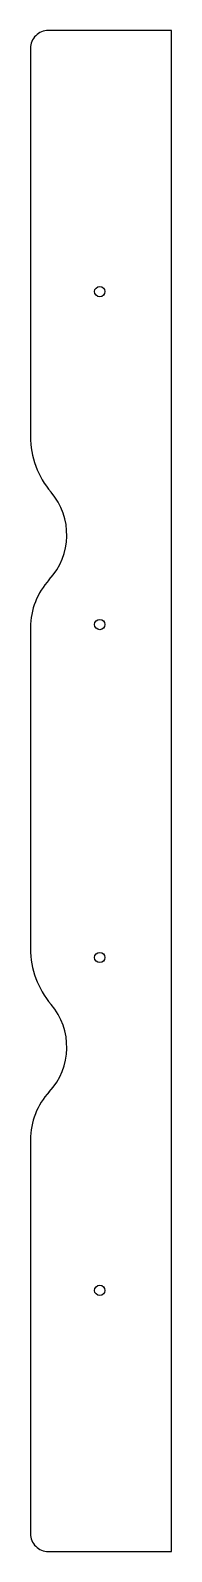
# Model space of a CAD drawing. Header units: millimetres. Extents: x 1101 to 1156, y 446 to 1040.
import ezdxf

# ---------------------------------------------------------------- set-up
doc = ezdxf.new("R2010")
doc.units = ezdxf.units.MM

msp = doc.modelspace()

# ---------------------------------------------------------------- linework, layer by layer
msp.add_line((1101.3, 807), (1101.3, 681.59))
msp.add_lwpolyline([(1101.3, 607), (1101.3, 453.15, 0.414214), (1108.3, 446.15), (1156.3, 446.15), (1156.3, 1040.15), (1108.3, 1040.15, 0.414214), (1101.3, 1033.15), (1101.3, 881.59)], format="xyb")
for centre in [(1128.3, 938.15), (1128.3, 808.15), (1128.3, 678.15), (1128.3, 548.15)]:
    msp.add_circle(centre, 2)
for centre, radius, start, end in [((1134.8, 881.59), 33.5, 180, 220.48574), ((1089.77, 843.15), 25.7, 317.18585, 40.48574), ((1128.8, 807), 27.5, 137.18585, 180), ((1134.8, 681.59), 33.5, 180, 220.48574), ((1089.77, 643.15), 25.7, 317.18585, 40.48574), ((1128.8, 607), 27.5, 137.18585, 180)]:
    msp.add_arc(centre, radius, start, end)

doc.saveas('drawing.dxf')
